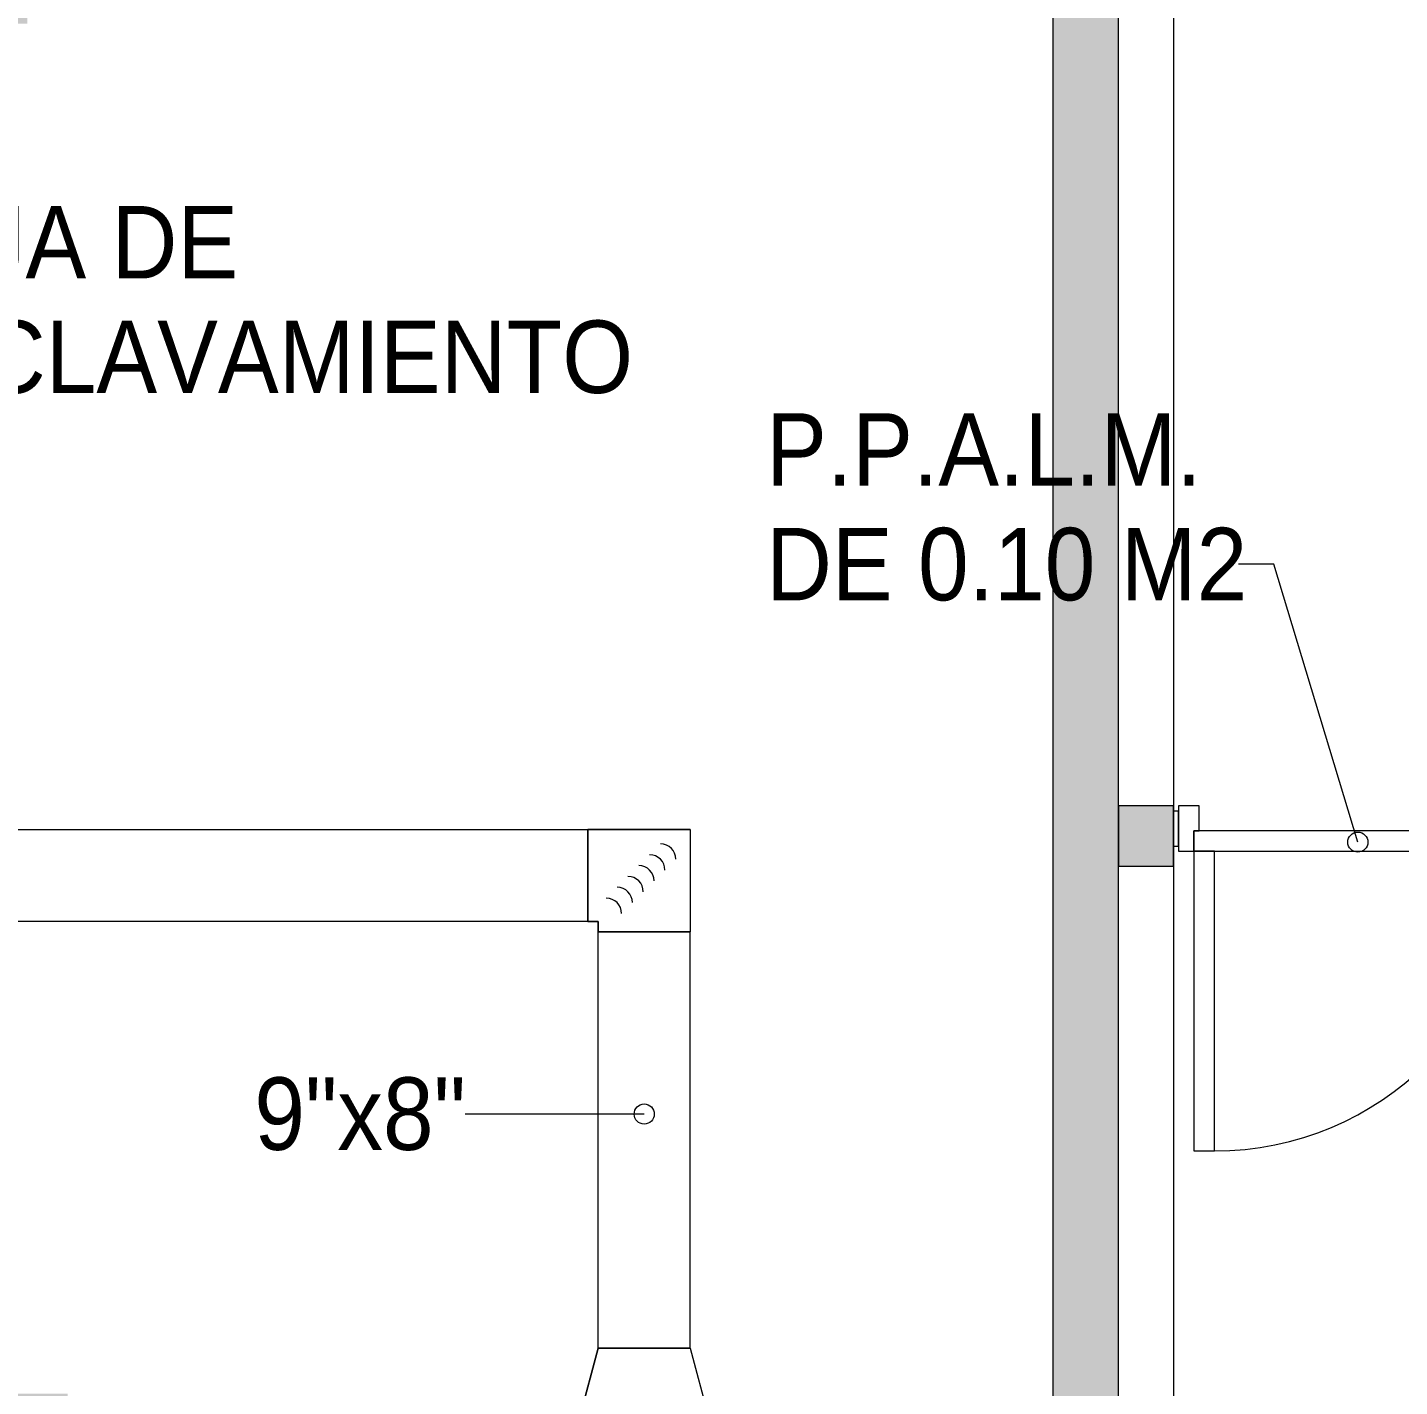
# Model space of a CAD drawing. Header units: metres. Extents: x 32 to 132, y -29 to 44.
# Drawn here: x 68.654 to 72.061, y -17.72 to -14.345 of the extents above; entities that cross this region are included whole.
import ezdxf

# ---------------------------------------------------------------- set-up
doc = ezdxf.new("R2010")
doc.units = ezdxf.units.M
doc.header["$LTSCALE"] = 100
for name, color, linetype, lineweight in [('A-GENM', 7, 'Continuous', 18), ('A-WALL', 8, 'Continuous', 9), ('Arqui', 8, 'Continuous', 0), ('G-ANNO-TEXT', 7, 'Continuous', 9), ('M-HVAC-DUCT', 7, 'Continuous', 18), ('M-HVAC-DUCT-IDEN', 7, 'Continuous', 9)]:
    doc.layers.add(name, color=color, linetype=linetype, lineweight=lineweight)
doc.styles.add('SansSerif_2', font='SANSS__.TTF', dxfattribs={"width": 0.9, "height": 0.18})

# ---------------------------------------------------------------- blocks, each defined once
blk = doc.blocks.new('Est etapa 3 torre')
at = {"layer": 'Arqui'}
blk.add_line((1139.298, -5955.3542), (1139.298, -6014.9141), dxfattribs=at)
blk.add_line((1139.298, -5955.3542), (1139.298, -6014.9141), dxfattribs=at)
blk = doc.blocks.new('A$C648cc0e8')
at = {"layer": 'Arqui', "ltscale": 0.03}
h = blk.add_hatch(color=256, dxfattribs=at)
h.dxf.hatch_style = 1
h.paths.add_polyline_path([(24.0211, 17.3004), (24.0211, 17.1504), (24.3693, 17.1504), (24.3693, 17.3004)])
h.paths.add_polyline_path([(24.3693, 17.3004), (24.5193, 17.3004), (24.5193, 15.9507), (24.3693, 15.9507)])
h.paths.add_polyline_path([(27.0808, 15.8004), (27.0808, 15.9504), (24.0211, 15.9508), (24.0211, 15.8007)])
h.paths.add_polyline_path([(23.6711, 11.1767), (23.6711, 15.8014), (23.5211, 15.8014), (23.5211, 11.5421), (23.5211, 11.1767)])
h.paths.add_polyline_path([(27.0808, 12.626), (26.9307, 12.626), (26.9307, 15.8004), (27.0808, 15.8004)])
h.paths.add_polyline_path([(25.6805, 12.776), (25.6807, 11.0864), (25.8307, 11.0864), (25.8305, 12.776)])
h.paths.add_polyline_path([(25.8307, 11.0864), (25.9807, 11.0866), (25.9807, 11.2367), (25.8307, 11.2365)])
h.paths.add_polyline_path([(27.0808, 11.2366), (26.9307, 11.2366), (26.9307, 10.5869), (27.0807, 10.5869)])
h.paths.add_polyline_path([(26.8808, 11.0864), (26.9307, 11.0866), (26.9307, 11.2367), (26.8808, 11.2364)])
h.paths.add_polyline_path([(26.9308, 9.3869), (26.9308, 8.892), (27.0808, 8.892), (27.0808, 9.3869)])
h.paths.add_polyline_path([(23.5211, 8.742), (27.0808, 8.742), (27.0808, 8.892), (24.0211, 8.892), (24.0211, 8.7766), (23.5211, 8.7766)])
h.paths.add_polyline_path([(30.3965, 11.2366), (30.3965, 11.0866), (29.8301, 11.0866), (29.8301, 8.722), (29.68, 8.722), (29.68, 11.2366)])
h.paths.add_polyline_path([(32.9489, 11.2366), (32.9489, 11.0866), (32.5211, 11.0866), (32.5211, 11.1766), (32.0211, 11.1766), (32.0211, 11.0866), (31.5965, 11.0866), (31.5965, 11.2366)])
h.paths.add_polyline_path([(29.8301, 8.722), (36.8726, 8.722), (36.8726, 8.8747), (29.8301, 8.8747)])
h.paths.add_polyline_path([(35.1481, 11.2366), (35.1481, 11.0866), (34.1489, 11.0866), (34.1489, 11.2366)])
h.paths.add_polyline_path([(34.5735, 8.8747), (34.7235, 8.8747), (34.7235, 11.0866), (34.5735, 11.0866), (34.5735, 11.0886), (34.5735, 8.8747), (34.5734, 8.8747)])
h.paths.add_polyline_path([(36.3481, 11.2366), (36.3481, 11.0866), (36.8726, 11.0866), (36.8726, 8.722), (37.0227, 8.722), (37.0227, 11.2366)])
h.paths.add_polyline_path([(40.0187, 8.8766), (43.8199, 8.8766), (43.8199, 8.7266), (39.4687, 8.7265), (39.4687, 11.1756), (39.5187, 11.1757), (39.5187, 8.7757), (40.0187, 8.7757)])
h.paths.add_polyline_path([(43.254, 10.3802), (43.254, 8.8766), (43.104, 8.8766), (43.1039, 10.3802)], flags=17)
h.paths.add_polyline_path([(43.254, 10.3802), (43.6699, 10.3803), (43.6699, 10.2302), (43.254, 10.2302)], flags=17)
h.paths.add_polyline_path([(43.8199, 10.3803), (43.8199, 8.8766), (43.6699, 8.8766), (43.6699, 10.3803)])
h.paths.add_polyline_path([(39.6322, 11.1753), (39.6322, 14.7882), (39.4687, 14.7882), (39.4687, 11.176)])
h.paths.add_polyline_path([(40.6752, 12.6961), (43.6699, 12.6961), (43.6699, 12.5461), (40.6752, 12.5461)])
h.paths.add_polyline_path([(41.1272, 13.6353), (41.1272, 12.6961), (41.2772, 12.6961), (41.2772, 13.6353)])
h.paths.add_polyline_path([(39.7688, 12.6961), (39.6322, 12.6961), (39.6322, 12.5461), (39.7688, 12.5461)])
h.paths.add_polyline_path([(43.8199, 14.7882), (43.8199, 13.5844), (43.6699, 13.5844), (43.6699, 14.7882)])
h.paths.add_polyline_path([(41.1208, 14.7882), (43.6699, 14.7882), (43.6699, 14.6382), (41.1208, 14.6381)])
h.paths.add_polyline_path([(41.1271, 18.5566), (41.1272, 16.9957), (41.2772, 16.9957), (41.2771, 18.5566)])
h.paths.add_polyline_path([(42.892, 18.5529), (41.1271, 18.5567), (41.1271, 18.7068), (42.8929, 18.7027)])
h.paths.add_polyline_path([(38.6235, 17.3022), (34.972, 17.3022), (34.972, 17.1522), (38.6235, 17.1522)])
h.paths.add_polyline_path([(36.9227, 14.7882), (36.7726, 14.7882), (36.7726, 16.1132), (36.9226, 16.1132)])
h.paths.add_polyline_path([(36.7726, 15.7996), (36.7726, 15.9496), (36.1389, 15.9502), (36.1389, 15.8002)])
h.paths.add_polyline_path([(29.68, 14.7882), (36.9227, 14.7882), (36.9227, 14.6382), (29.68, 14.6382)])
h.paths.add_polyline_path([(35.2735, 14.7883), (35.1235, 14.7883), (35.1234, 15.8), (35.2734, 15.8)])
h.paths.add_polyline_path([(34.6849, 15.7998), (34.6849, 15.9499), (35.3389, 15.9502), (35.3389, 15.8002)])
h.paths.add_polyline_path([(33.3211, 15.8001), (33.3211, 15.9501), (33.8849, 15.9504), (33.8849, 15.8004)])
h.paths.add_polyline_path([(33.6243, 14.7884), (33.4743, 14.7884), (33.4742, 15.8002), (33.6243, 15.8002)])
h.paths.add_polyline_path([(29.68, 15.8001), (29.68, 15.9501), (32.0211, 15.9504), (32.0211, 15.8004)])
h.paths.add_polyline_path([(29.6802, 14.7882), (29.68, 15.8001), (29.8301, 15.8001), (29.8302, 14.7882)])
h.paths.add_polyline_path([(34.972, 17.3022), (34.9722, 20.0011), (35.1224, 20.0011), (35.1221, 17.3022)])
h.paths.add_polyline_path([(43.0199, 20.1511), (34.972, 20.1511), (34.972, 20.0011), (43.0199, 20.0011)])
at = {"layer": 'Arqui'}
for points in [[(39.6322, 11.1753), (39.6322, 14.7882), (39.4687, 14.7882), (39.4687, 11.176)], [(39.7688, 12.6961), (39.6322, 12.6961), (39.6322, 12.5461), (39.7688, 12.5461)], [(39.8195, 12.6341), (39.8195, 12.5834), (40.6205, 12.5834), (40.6205, 12.6341)], [(39.8702, 12.5834), (39.8195, 12.5834), (39.8195, 11.8393), (39.8702, 11.8393)]]:
    blk.add_lwpolyline(points, close=True, dxfattribs=at)
for points in [[(39.7688, 12.5961), (39.7815, 12.5961), (39.7815, 12.6832), (39.7688, 12.6832)], [(39.8322, 12.6341), (39.8322, 12.6959), (39.7815, 12.6959), (39.7815, 12.5834), (39.8195, 12.5834), (39.8195, 12.6341), (39.8322, 12.6341)]]:
    blk.add_lwpolyline(points, dxfattribs=at)
blk.add_arc((39.8697, 12.5901), 0.7509, 270.044, 359.4867, dxfattribs=at)
blk.add_blockref('Est etapa 3 torre', (-1099.5293, 6020.7245), dxfattribs=at)
blk = doc.blocks.new('Rectangular Elbow - Mitered - Single Thickness Vanes - LAMINA-1975954-NIVEL 05')
at = {"layer": 'A-GENM', "color": 3, "true_color": 0x00ff00}
for centre in [(70.2255, -16.4107), (70.2255, -16.4107), (70.1985, -16.4376), (70.1985, -16.4376), (70.1447, -16.4915), (70.1447, -16.4915), (70.1716, -16.4646), (70.1716, -16.4646), (70.1177, -16.5185), (70.1177, -16.5185), (70.0908, -16.5454), (70.0908, -16.5454)]:
    blk.add_arc(centre, 0.0381, 360, 90, dxfattribs=at)
at = {"layer": 'M-HVAC-DUCT', "color": 3, "true_color": 0x00ff00}
for p, q in [((70.2994, -16.3368), (70.0454, -16.3368)), ((70.0454, -16.3368), (70.0454, -16.5654)), ((70.0454, -16.5654), (70.0454, -16.3368)), ((70.0454, -16.3368), (70.2994, -16.3368)), ((70.2994, -16.3368), (70.2994, -16.5908)), ((70.2994, -16.3368), (70.2994, -16.5908)), ((70.0708, -16.5654), (70.0454, -16.5654)), ((70.0454, -16.5654), (70.0708, -16.5654)), ((70.0708, -16.5908), (70.0708, -16.5654)), ((70.0708, -16.5654), (70.0708, -16.5908)), ((70.0708, -16.5908), (70.2994, -16.5908)), ((70.2994, -16.5908), (70.0708, -16.5908))]:
    blk.add_line(p, q, dxfattribs=at)
blk = doc.blocks.new('M_Rectangular Transition - Angle - 30 LAMINA-2187241-NIVEL 05')
at = {"layer": 'M-HVAC-DUCT', "color": 3, "true_color": 0x00ff00}
for p, q in [((70.0708, -17.6245), (70.0073, -17.8615)), ((70.0073, -17.8615), (70.0708, -17.6245)), ((70.2994, -17.6245), (70.0708, -17.6245)), ((70.0708, -17.6245), (70.2994, -17.6245)), ((70.2994, -17.6245), (70.3629, -17.8615)), ((70.2994, -17.6245), (70.3629, -17.8615)), ((70.0073, -17.8615), (70.3629, -17.8615)), ((70.3629, -17.8615), (70.0073, -17.8615))]:
    blk.add_line(p, q, dxfattribs=at)

msp = doc.modelspace()

# ---------------------------------------------------------------- linework, layer by layer
at = {"layer": 'G-ANNO-TEXT'}
for p, q in [((71.7481, -15.6778), (71.6605, -15.6778)), ((71.957, -16.3682), (71.7481, -15.6778))]:
    msp.add_line(p, q, dxfattribs=at)
msp.add_circle((71.957, -16.3682), 0.025, dxfattribs=at)
at = {"layer": 'M-HVAC-DUCT', "color": 3, "true_color": 0x00ff00}
for p, q in [((59.1216, -16.3368), (70.0454, -16.3368)), ((70.0454, -16.3368), (70.0454, -16.5654)), ((70.0454, -16.5654), (59.1216, -16.5654)), ((70.2994, -16.5908), (70.0708, -16.5908)), ((70.0708, -16.5908), (70.2994, -16.5908)), ((70.0708, -17.6245), (70.0708, -16.5908)), ((70.2994, -17.6245), (70.2994, -16.5908)), ((70.2994, -17.6245), (70.0708, -17.6245)), ((70.0708, -17.6245), (70.2994, -17.6245))]:
    msp.add_line(p, q, dxfattribs=at)
at = {"layer": 'M-HVAC-DUCT-IDEN'}
msp.add_line((70.1851, -17.0434), (69.7407, -17.0434), dxfattribs=at)
msp.add_circle((70.1851, -17.0434), 0.025, dxfattribs=at)

# ---------------------------------------------------------------- block references
at = {"layer": 'A-WALL'}
msp.add_blockref('A$C648cc0e8', (31.7306, -28.9743), dxfattribs=at)
at = {"layer": 'M-HVAC-DUCT', "color": 3, "true_color": 0x00ff00}
for name in ['Rectangular Elbow - Mitered - Single Thickness Vanes - LAMINA-1975954-NIVEL 05', 'M_Rectangular Transition - Angle - 30 LAMINA-2187241-NIVEL 05']:
    msp.add_blockref(name, (0, 0), dxfattribs=at)

# ---------------------------------------------------------------- texts
at = {"layer": 'G-ANNO-TEXT', "char_height": 0.18, "attachment_point": 1, "style": 'SansSerif_2'}
for s, insert, width in [('CAJA DE ', (68.2211, -14.7886), 1.212152), ('ENCLAVAMIENTO', (68.2211, -15.073), 2.30886), ('P.P.A.L.M.', (70.4877, -15.3034), 1.277088), ('DE 0.10 M2', (70.4877, -15.5878), 1.421392)]:
    msp.add_mtext(s, dxfattribs=dict(at, insert=insert, width=width))
at = {"layer": 'M-HVAC-DUCT-IDEN', "insert": (69.2169, -16.9524), "char_height": 0.18, "width": 0.627721, "attachment_point": 1, "style": 'SansSerif_2'}
msp.add_mtext('9"x8"', dxfattribs=at)

doc.saveas('drawing.dxf')
